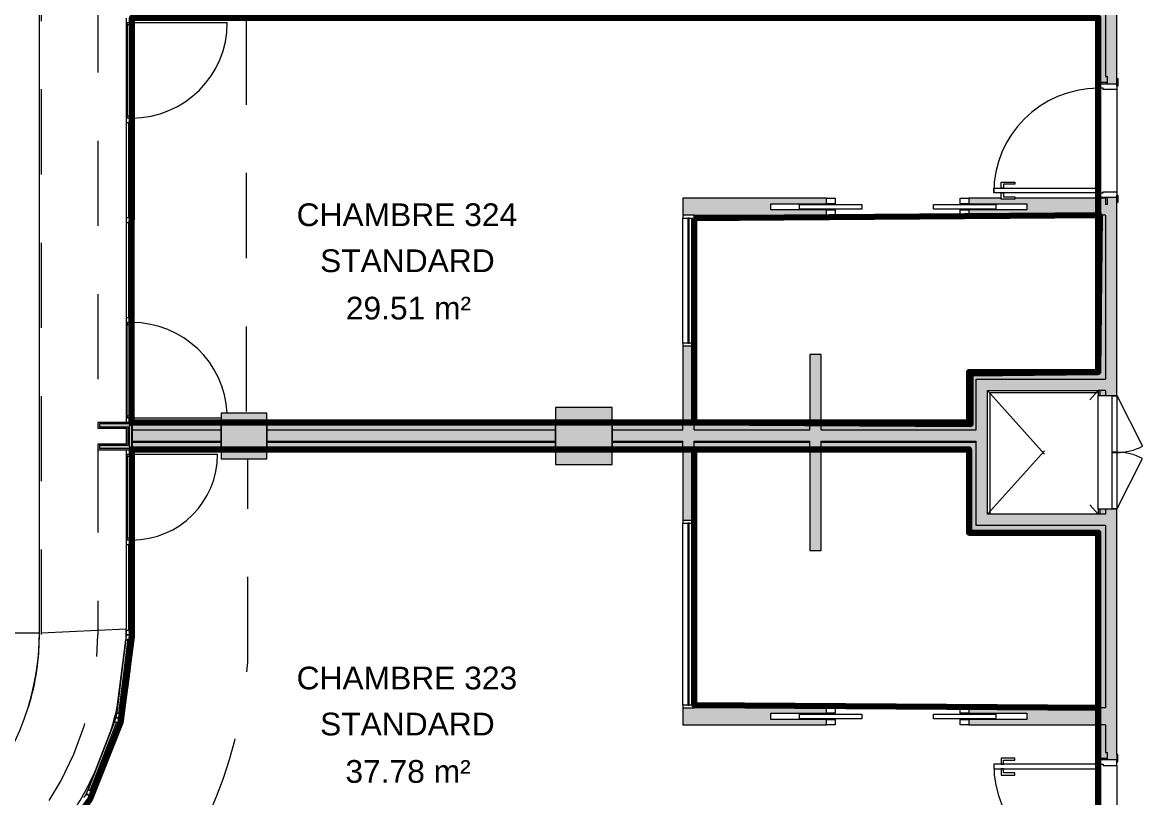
# Model space of a CAD drawing. Header units: metres. Extents: x -227.9 to -140, y 38 to 92.1.
# Drawn here: x -181.51 to -171.65, y 61.08 to 67.91 of the extents above; entities that cross this region are included whole.
import ezdxf

# ---------------------------------------------------------------- set-up
doc = ezdxf.new("R2010")
doc.units = ezdxf.units.M
doc.linetypes.add('JIS_02_0.7', pattern=[1.35, 0.75, -0.6])
for name, color, linetype, lineweight in [('A-AREA-IDEN', 7, 'Continuous', 9), ('A-DOOR', 7, 'Continuous', 5), ('A-FLOR', 7, 'Continuous', 5), ('A-GLAZ', 7, 'Continuous', 5), ('A-GLAZ-CURT', 7, 'Continuous', 5), ('A-GLAZ-CWMG', 7, 'Continuous', 5), ('A-ROOF', 7, 'Continuous', 5), ('A-WALL', 7, 'Continuous', 5), ('A-WALL-PATT', 7, 'Continuous', 13), ('I-WALL', 7, 'Continuous', 5), ('S-COLS', 7, 'Continuous', 5)]:
    doc.layers.add(name, color=color, linetype=linetype, lineweight=lineweight)
doc.layers.add('A-DETL', color=94, linetype='Continuous', lineweight=5, true_color=0x00a600)
doc.layers.add('A-DETL-MBND', color=9, linetype='Continuous', lineweight=5, true_color=0xc0c0c0)
doc.layers.add('Chambre', color=40, linetype='Continuous')
doc.layers.add('SDB', color=230, linetype='Continuous')
doc.styles.add('Arial_1', font='arial.ttf', dxfattribs={"height": 0.2})

msp = doc.modelspace()

# ---------------------------------------------------------------- hatches: boundary and pattern name
at = {"layer": 'A-WALL', "true_color": 0x808080}
for points in [[(-180.8441, 64.1431), (-180.5441, 64.1431), (-180.5441, 64.1561), (-180.8311, 64.1561), (-180.8311, 64.1801), (-180.5811, 64.1801), (-180.5811, 64.3461), (-180.8311, 64.3461), (-180.8311, 64.3701), (-180.5441, 64.3701), (-180.5441, 64.3831), (-180.8441, 64.3831), (-180.8441, 64.3331), (-180.5941, 64.3331), (-180.5941, 64.1931), (-180.8441, 64.1931)], [(-180.8311, 64.1561), (-180.5441, 64.1561), (-180.5441, 64.1691), (-180.5681, 64.1691), (-180.5681, 64.3571), (-180.5441, 64.3571), (-180.5441, 64.3701), (-180.8311, 64.3701), (-180.8311, 64.3461), (-180.5811, 64.3461), (-180.5811, 64.1801), (-180.8311, 64.1801)], [(-180.5681, 64.1691), (-180.5441, 64.1691), (-180.5441, 64.3571), (-180.5681, 64.3571)]]:
    msp.add_hatch(color=8, dxfattribs=at).paths.add_polyline_path(points)
at = {"layer": 'A-WALL-PATT', "lineweight": 5, "true_color": 0xaaaaaa}
for points in [[(-179.758, 64.2089), (-179.758, 64.2189), (-180.543, 64.2189), (-180.543, 64.2089), (-179.9616, 64.2089)], [(-176.8191, 64.2089), (-176.8191, 64.2189), (-179.358, 64.2189), (-179.358, 64.2089), (-179.1393, 64.2089)]]:
    msp.add_hatch(color=253, dxfattribs=at).paths.add_polyline_path(points)
h = msp.add_hatch(color=253, dxfattribs=at)
h.paths.add_polyline_path([(-173.1658, 64.2089), (-173.1158, 64.2089), (-173.1158, 64.2189), (-174.4792, 64.2189), (-174.4792, 64.2089), (-173.1788, 64.2089)])
h.paths.add_polyline_path([(-175.8502, 64.2089), (-175.6971, 64.2089), (-175.6971, 64.2189), (-176.3191, 64.2189), (-176.3191, 64.2089)])
h.paths.add_polyline_path([(-175.0279, 64.2089), (-174.5792, 64.2089), (-174.5792, 64.2189), (-175.5971, 64.2189), (-175.5971, 64.2089)])
at = {"layer": 'I-WALL', "true_color": 0xaaaaaa}
h = msp.add_hatch(color=253, dxfattribs=at)
h.paths.add_polyline_path([(-171.9791, 59.5265), (-171.8791, 59.5265), (-171.8791, 60.4146), (-171.9606, 60.4146), (-171.9606, 60.3516), (-171.9791, 60.3516), (-171.9791, 59.5701)])
h.paths.add_polyline_path([(-171.9606, 61.4146), (-171.8791, 61.4146), (-171.8791, 63.6203), (-171.9791, 63.6203), (-171.9791, 61.4776), (-171.9606, 61.4776), (-171.9606, 61.4276)])
h.paths.add_polyline_path([(-171.9606, 64.6203), (-171.8791, 64.6203), (-171.8791, 66.3648), (-171.9606, 66.3648), (-171.9606, 66.3018), (-171.9791, 66.3018), (-171.9791, 64.6203)])
h.paths.add_polyline_path([(-171.9606, 67.3648), (-171.8791, 67.3648), (-171.8791, 68.7633), (-171.9606, 68.7633), (-171.9606, 68.7003), (-171.9791, 68.7003), (-171.9791, 67.4278), (-171.9606, 67.4278), (-171.9606, 67.3778)])
h.paths.add_polyline_path([(-171.8791, 69.7633), (-171.8791, 71.5086), (-171.9791, 71.5086), (-171.9791, 69.8263), (-171.9606, 69.8263), (-171.9606, 69.7633)])
h.paths.add_polyline_path([(-171.9791, 72.5086), (-171.8791, 72.5086), (-171.8791, 74.7135), (-171.9791, 74.7135), (-171.9791, 72.5521)])
h.paths.add_polyline_path([(-171.8791, 75.7135), (-171.8791, 76.5135), (-171.9791, 76.5135), (-171.9791, 75.7135)])
h = msp.add_hatch(color=253, dxfattribs=at)
h.paths.add_polyline_path([(-172.0291, 59.6765), (-172.0291, 60.4016), (-171.9606, 60.4016), (-171.9606, 60.4146), (-172.0421, 60.4146), (-172.0421, 59.6765)])
h.paths.add_polyline_path([(-172.0421, 61.4146), (-171.9606, 61.4146), (-171.9606, 61.4276), (-172.0291, 61.4276), (-172.0291, 61.721), (-172.0421, 61.721), (-172.0421, 61.4596)])
h.paths.add_polyline_path([(-172.0291, 61.871), (-172.0291, 63.4263), (-172.0421, 63.4263), (-172.0421, 61.871)])
h.paths.add_polyline_path([(-172.0291, 63.5763), (-172.0291, 63.6203), (-172.0421, 63.6203), (-172.0421, 63.5763)])
h.paths.add_polyline_path([(-172.0291, 64.6203), (-172.0291, 64.6642), (-172.0421, 64.6642), (-172.0421, 64.6203)])
h.paths.add_polyline_path([(-172.0291, 64.8142), (-172.0291, 66.2069), (-172.0421, 66.2069), (-172.0421, 64.8142)])
h.paths.add_polyline_path([(-171.9606, 66.3569), (-171.9606, 66.3648), (-172.0421, 66.3648), (-172.0421, 66.3569), (-171.9791, 66.3569)])
h.paths.add_polyline_path([(-172.0421, 67.3648), (-171.9606, 67.3648), (-171.9606, 67.3778), (-172.0291, 67.3778), (-172.0291, 67.9591), (-172.0421, 67.9591), (-172.0421, 67.4098)])
h.paths.add_polyline_path([(-172.0421, 68.1691), (-172.0291, 68.1691), (-172.0291, 68.7503), (-171.9606, 68.7503), (-171.9606, 68.7633), (-172.0421, 68.7633), (-172.0421, 68.1821)])
h.paths.add_polyline_path([(-172.0421, 69.7633), (-171.9606, 69.7633), (-171.9606, 69.7711), (-172.0421, 69.7711)])
h.paths.add_polyline_path([(-172.0291, 69.9211), (-172.0291, 71.3151), (-172.0421, 71.3151), (-172.0421, 69.9211)])
h.paths.add_polyline_path([(-172.0291, 71.4651), (-172.0291, 71.5086), (-172.0421, 71.5086), (-172.0421, 71.4651)])
h.paths.add_polyline_path([(-172.0291, 72.5086), (-172.0291, 72.5521), (-172.0421, 72.5521), (-172.0421, 72.5086)])
h.paths.add_polyline_path([(-172.0291, 72.7021), (-172.0291, 74.257), (-172.0421, 74.257), (-172.0421, 72.7021)])
h.paths.add_polyline_path([(-172.0421, 74.407), (-172.0291, 74.407), (-172.0291, 74.7135), (-172.0421, 74.7135)])
h.paths.add_polyline_path([(-172.0291, 75.7135), (-172.0291, 76.4505), (-172.0421, 76.4505), (-172.0421, 75.7135)])
h = msp.add_hatch(color=253, dxfattribs=at)
h.paths.add_polyline_path([(-171.9791, 59.6265), (-171.9791, 60.3516), (-171.9606, 60.3516), (-171.9606, 60.4016), (-172.0291, 60.4016), (-172.0291, 59.6265)])
h.paths.add_polyline_path([(-172.0291, 61.4276), (-171.9606, 61.4276), (-171.9606, 61.4776), (-171.9791, 61.4776), (-171.9791, 61.721), (-172.0291, 61.721), (-172.0291, 61.7134)])
h.paths.add_polyline_path([(-172.0291, 61.871), (-171.9791, 61.871), (-171.9791, 63.4763), (-172.0291, 63.4763), (-172.0291, 62.785)])
h.paths.add_polyline_path([(-171.9791, 63.5763), (-171.9791, 63.6203), (-172.0291, 63.6203), (-172.0291, 63.5763)])
h.paths.add_polyline_path([(-172.0291, 64.6203), (-171.9791, 64.6203), (-171.9791, 64.6642), (-172.0291, 64.6642)])
h.paths.add_polyline_path([(-172.0291, 64.7642), (-171.9791, 64.7642), (-171.9791, 66.2069), (-172.0291, 66.2069), (-172.0291, 64.8142)])
h.paths.add_polyline_path([(-171.9606, 67.3778), (-171.9606, 67.4278), (-171.9791, 67.4278), (-171.9791, 68.0091), (-172.0291, 68.0091), (-172.0291, 67.3778)])
h.paths.add_polyline_path([(-171.9791, 68.1191), (-171.9791, 68.7003), (-171.9606, 68.7003), (-171.9606, 68.7503), (-172.0291, 68.7503), (-172.0291, 68.1191)])
h.paths.add_polyline_path([(-172.0291, 69.9211), (-171.9791, 69.9211), (-171.9791, 71.3651), (-172.0291, 71.3651), (-172.0291, 70.2864)])
h.paths.add_polyline_path([(-172.0291, 71.4651), (-171.9791, 71.4651), (-171.9791, 71.5086), (-172.0291, 71.5086)])
h.paths.add_polyline_path([(-171.9791, 72.5086), (-171.9791, 72.5521), (-172.0291, 72.5521), (-172.0291, 72.5086)])
h.paths.add_polyline_path([(-172.0291, 72.6521), (-171.9791, 72.6521), (-171.9791, 74.257), (-172.0291, 74.257), (-172.0291, 72.7021)])
h.paths.add_polyline_path([(-171.9791, 74.407), (-171.9791, 74.7135), (-172.0291, 74.7135), (-172.0291, 74.407)])
h.paths.add_polyline_path([(-172.0291, 75.7135), (-171.9791, 75.7135), (-171.9791, 76.4635), (-172.0291, 76.4635), (-172.0291, 76.4505)])
h = msp.add_hatch(color=253, dxfattribs=at)
h.paths.add_polyline_path([(-172.5611, 66.2069), (-171.9791, 66.2069), (-171.9791, 66.3569), (-172.0421, 66.3569), (-172.0421, 66.3198), (-172.0521, 66.3198), (-172.0521, 66.3569), (-172.7771, 66.3569), (-172.7771, 66.3498), (-172.8971, 66.3498), (-172.8971, 66.3569), (-173.1821, 66.3569), (-173.1821, 66.3094), (-172.6721, 66.3094), (-172.6721, 66.2544), (-173.1821, 66.2544), (-173.1821, 66.2069)])
h.paths.add_polyline_path([(-174.4321, 66.2069), (-174.4321, 66.2544), (-174.9221, 66.2544), (-174.9221, 66.3094), (-174.4321, 66.3094), (-174.4321, 66.3569), (-175.6971, 66.3569), (-175.6971, 66.2069), (-175.5971, 66.2069)])
for points in [[(-175.6971, 64.3189), (-175.5971, 64.3189), (-175.5971, 65.0569), (-175.6971, 65.0569), (-175.6971, 64.3689)], [(-174.5792, 64.3189), (-174.4792, 64.3189), (-174.4792, 64.9817), (-174.5792, 64.9817), (-174.5792, 64.3689)], [(-173.1788, 64.8142), (-172.0421, 64.8142), (-172.0421, 64.8272), (-173.1788, 64.8272)], [(-172.0291, 64.7642), (-172.0291, 64.8142), (-173.1658, 64.8142), (-173.1658, 64.7642), (-172.0421, 64.7642)], [(-173.1158, 64.6642), (-171.9791, 64.6642), (-171.9791, 64.7642), (-173.1158, 64.7642)], [(-173.1158, 63.4763), (-173.0158, 63.4763), (-173.0158, 64.6642), (-173.1158, 64.6642), (-173.1158, 63.8566)], [(-179.758, 64.3689), (-179.758, 64.3819), (-180.543, 64.3819), (-180.543, 64.3689), (-179.9616, 64.3689)], [(-179.758, 64.3189), (-179.758, 64.3689), (-180.543, 64.3689), (-180.543, 64.3189), (-179.9616, 64.3189)], [(-176.8191, 64.3689), (-176.8191, 64.3819), (-179.358, 64.3819), (-179.358, 64.3689), (-179.1393, 64.3689)], [(-176.8191, 64.3189), (-176.8191, 64.3689), (-179.358, 64.3689), (-179.358, 64.3189), (-179.1393, 64.3189)], [(-179.758, 64.2189), (-179.758, 64.3189), (-180.543, 64.3189), (-180.543, 64.2189), (-179.9616, 64.2189)], [(-176.8191, 64.2189), (-176.8191, 64.3189), (-179.358, 64.3189), (-179.358, 64.2189), (-179.1393, 64.2189)], [(-173.1158, 64.2189), (-173.1158, 64.3189), (-176.3191, 64.3189), (-176.3191, 64.2189), (-173.1788, 64.2189)], [(-179.758, 64.1589), (-179.758, 64.2089), (-180.543, 64.2089), (-180.543, 64.1589), (-179.9616, 64.1589)], [(-176.8191, 64.1589), (-176.8191, 64.2089), (-179.358, 64.2089), (-179.358, 64.1589), (-179.1393, 64.1589)], [(-175.5971, 63.521), (-175.5971, 64.2189), (-175.6971, 64.2189), (-175.6971, 63.521)], [(-174.4792, 63.2559), (-174.4792, 64.2189), (-174.5792, 64.2189), (-174.5792, 63.2559)], [(-179.758, 64.1459), (-179.758, 64.1589), (-180.543, 64.1589), (-180.543, 64.1459), (-179.9616, 64.1459)], [(-176.8191, 64.1459), (-176.8191, 64.1589), (-179.358, 64.1589), (-179.358, 64.1459), (-179.1393, 64.1459)], [(-172.0291, 63.4763), (-171.9791, 63.4763), (-171.9791, 63.5763), (-173.0158, 63.5763), (-173.0158, 63.4763), (-172.0421, 63.4763)], [(-173.1158, 63.4263), (-172.0291, 63.4263), (-172.0291, 63.4763), (-173.1158, 63.4763)], [(-172.0421, 63.4133), (-172.0421, 63.4263), (-173.1658, 63.4263), (-173.1658, 63.4133), (-172.5611, 63.4133)]]:
    msp.add_hatch(color=253, dxfattribs=at).paths.add_polyline_path(points)
h = msp.add_hatch(color=253, dxfattribs=at)
h.paths.add_polyline_path([(-173.1788, 63.4133), (-173.1658, 63.4133), (-173.1658, 64.1589), (-173.1788, 64.1589), (-173.1788, 63.8566)])
h.paths.add_polyline_path([(-173.1658, 64.3689), (-173.1658, 64.8142), (-173.1788, 64.8142), (-173.1788, 64.3689)])
h = msp.add_hatch(color=253, dxfattribs=at)
h.paths.add_polyline_path([(-173.1158, 63.4263), (-173.1158, 64.2089), (-173.1658, 64.2089), (-173.1658, 63.4263)])
h.paths.add_polyline_path([(-173.1658, 64.3189), (-173.1158, 64.3189), (-173.1158, 64.7642), (-173.1658, 64.7642), (-173.1658, 64.3689)])
h = msp.add_hatch(color=253, dxfattribs=at)
h.paths.add_polyline_path([(-173.3834, 64.3689), (-173.1788, 64.3689), (-173.1788, 64.3819), (-174.4792, 64.3819), (-174.4792, 64.3689), (-174.2056, 64.3689)])
h.paths.add_polyline_path([(-175.6971, 64.3689), (-175.6971, 64.3819), (-176.3191, 64.3819), (-176.3191, 64.3689), (-175.8502, 64.3689)])
h.paths.add_polyline_path([(-175.0279, 64.3689), (-174.5792, 64.3689), (-174.5792, 64.3819), (-175.5971, 64.3819), (-175.5971, 64.3689)])
h = msp.add_hatch(color=253, dxfattribs=at)
h.paths.add_polyline_path([(-173.1788, 64.3189), (-173.1658, 64.3189), (-173.1658, 64.3689), (-174.4792, 64.3689), (-174.4792, 64.3189), (-173.3834, 64.3189)])
h.paths.add_polyline_path([(-175.8502, 64.3189), (-175.6971, 64.3189), (-175.6971, 64.3689), (-176.3191, 64.3689), (-176.3191, 64.3189)])
h.paths.add_polyline_path([(-175.5971, 64.3189), (-174.5792, 64.3189), (-174.5792, 64.3689), (-175.5971, 64.3689)])
h = msp.add_hatch(color=253, dxfattribs=at)
h.paths.add_polyline_path([(-173.1788, 64.1589), (-173.1658, 64.1589), (-173.1658, 64.2089), (-174.4792, 64.2089), (-174.4792, 64.1589), (-173.3834, 64.1589)])
h.paths.add_polyline_path([(-175.8502, 64.1589), (-175.6971, 64.1589), (-175.6971, 64.2089), (-176.3191, 64.2089), (-176.3191, 64.1589)])
h.paths.add_polyline_path([(-175.5971, 64.1589), (-174.5792, 64.1589), (-174.5792, 64.2089), (-175.5971, 64.2089)])
h = msp.add_hatch(color=253, dxfattribs=at)
h.paths.add_polyline_path([(-175.8502, 64.1459), (-175.6971, 64.1459), (-175.6971, 64.1589), (-176.3191, 64.1589), (-176.3191, 64.1459)])
h.paths.add_polyline_path([(-173.3834, 64.1459), (-173.1788, 64.1459), (-173.1788, 64.1589), (-174.4792, 64.1589), (-174.4792, 64.1459), (-174.2056, 64.1459)])
h.paths.add_polyline_path([(-175.5971, 64.1459), (-174.5792, 64.1459), (-174.5792, 64.1589), (-175.5971, 64.1589)])
h = msp.add_hatch(color=253, dxfattribs=at)
h.paths.add_polyline_path([(-173.1821, 61.721), (-171.9791, 61.721), (-171.9791, 61.871), (-173.1821, 61.871), (-173.1821, 61.8235), (-172.6721, 61.8235), (-172.6721, 61.7685), (-173.1821, 61.7685)])
h.paths.add_polyline_path([(-174.4321, 61.721), (-174.4321, 61.7685), (-174.9221, 61.7685), (-174.9221, 61.8235), (-174.4321, 61.8235), (-174.4321, 61.871), (-175.6971, 61.871), (-175.6971, 61.721)])
at = {"layer": 'S-COLS', "true_color": 0x808080}
for points in [[(-179.358, 64.0639), (-179.358, 64.4639), (-179.758, 64.4639), (-179.758, 64.0639)], [(-176.3191, 64.0139), (-176.3191, 64.5139), (-176.8191, 64.5139), (-176.8191, 64.0139)]]:
    msp.add_hatch(color=8, dxfattribs=at).paths.add_polyline_path(points)

# ---------------------------------------------------------------- linework, layer by layer
at = {"layer": 'A-DETL', "color": 7, "linetype": 'JIS_02_0.7'}
for p, q in [((-181.3414, 62.5159), (-181.3414, 73.6139)), ((-180.8441, 73.6135), (-180.8441, 62.5135)), ((-173.0158, 63.5763), (-172.0421, 64.6642)), ((-173.0158, 64.6642), (-172.0421, 63.5763))]:
    msp.add_line(p, q, dxfattribs=at)
at = {"layer": 'A-DETL', "color": 9, "linetype": 'JIS_02_0.7', "lineweight": 9, "true_color": 0xc0c0c0}
for p, q in [((-179.5358, 64.4795), (-179.5358, 67.9395)), ((-179.5242, 62.2731), (-179.5242, 64.0531))]:
    msp.add_line(p, q, dxfattribs=at)
at = {"layer": 'A-DETL', "color": 7, "linetype": 'JIS_02_0.7'}
msp.add_arc((-183.5441, 62.5135), 2.7, 270, 360, dxfattribs=at)
at = {"layer": 'A-DETL', "color": 9, "linetype": 'JIS_02_0.7', "lineweight": 9, "true_color": 0xc0c0c0}
msp.add_arc((-183.5731, 62.5962), 4.0617, 316.13652, 355.437, dxfattribs=at)
at = {"layer": 'A-DETL-MBND'}
msp.add_line((-181.3591, 62.5285), (-182.0591, 62.5285), dxfattribs=at)
at = {"layer": 'A-DOOR', "color": 9, "lineweight": 9, "true_color": 0xc0c0c0}
for p, q in [((-180.5854, 67.9035), (-180.5454, 67.9035)), ((-180.5854, 67.8835), (-180.5854, 67.9035)), ((-180.5454, 67.8835), (-180.5854, 67.8835)), ((-180.5454, 67.9035), (-180.5454, 67.8835)), ((-180.5854, 67.0834), (-180.5454, 67.0834)), ((-180.5854, 67.0634), (-180.5854, 67.0834)), ((-180.5454, 67.0634), (-180.5854, 67.0634)), ((-180.5454, 67.0834), (-180.5454, 67.0634)), ((-180.5454, 65.2632), (-180.5854, 65.2632)), ((-180.5854, 65.2632), (-180.5854, 65.2432)), ((-180.5454, 65.2432), (-180.5454, 65.2632)), ((-180.5854, 65.2432), (-180.5454, 65.2432)), ((-171.9191, 64.6183), (-171.8791, 64.6183)), ((-171.9191, 64.1213), (-171.9191, 64.6183)), ((-171.8791, 64.6183), (-171.8791, 64.1213)), ((-180.5454, 64.4431), (-180.5854, 64.4431)), ((-180.5854, 64.4431), (-180.5854, 64.4231)), ((-180.5854, 64.4231), (-180.5454, 64.4231)), ((-180.5454, 64.4231), (-180.5454, 64.4431)), ((-180.5854, 64.1031), (-180.5454, 64.1031)), ((-180.5854, 64.0831), (-180.5854, 64.1031)), ((-180.5454, 64.0831), (-180.5854, 64.0831)), ((-180.5454, 64.1031), (-180.5454, 64.0831)), ((-171.8791, 64.1213), (-171.9191, 64.1213)), ((-171.9191, 63.6223), (-171.9191, 64.1193)), ((-171.9191, 64.1193), (-171.8791, 64.1193)), ((-171.8791, 64.1193), (-171.8791, 63.6223)), ((-171.8791, 63.6223), (-171.9191, 63.6223)), ((-180.5854, 63.3683), (-180.5454, 63.3683)), ((-180.5854, 63.3483), (-180.5854, 63.3683)), ((-180.5454, 63.3483), (-180.5854, 63.3483)), ((-180.5454, 63.3683), (-180.5454, 63.3483))]:
    msp.add_line(p, q, dxfattribs=at)
at = {"layer": 'A-DOOR', "color": 9, "true_color": 0xc0c0c0}
for p, q in [((-180.5854, 67.8835), (-180.5854, 67.0834)), ((-180.5454, 67.0834), (-180.5454, 67.8835)), ((-172.0521, 67.4098), (-172.0421, 67.4098)), ((-172.0521, 67.3448), (-172.0521, 67.4098)), ((-172.0421, 67.3448), (-172.0521, 67.3448)), ((-172.0421, 67.4098), (-172.0421, 67.3448)), ((-172.0421, 67.3248), (-172.0421, 67.3648)), ((-172.0421, 67.3648), (-171.8791, 67.3648)), ((-171.9983, 67.3248), (-172.0421, 67.3248)), ((-171.9983, 67.3148), (-171.9983, 67.3248)), ((-171.8791, 67.4098), (-171.8691, 67.4098)), ((-171.8791, 67.3448), (-171.8791, 67.4098)), ((-171.8791, 67.3648), (-171.8791, 67.3148)), ((-171.8691, 67.3448), (-171.8791, 67.3448)), ((-171.8691, 67.4098), (-171.8691, 67.3448)), ((-171.8791, 67.3148), (-171.9983, 67.3148)), ((-174.4321, 66.3094), (-174.4321, 66.3569)), ((-174.4321, 66.3569), (-174.3571, 66.3569)), ((-174.3571, 66.3569), (-174.3571, 66.3094)), ((-173.2571, 66.3094), (-173.2571, 66.3569)), ((-173.2571, 66.3569), (-173.1821, 66.3569)), ((-173.1821, 66.3569), (-173.1821, 66.3094)), ((-172.0521, 66.3198), (-172.0521, 66.3848)), ((-172.0521, 66.3848), (-172.0421, 66.3848)), ((-172.0421, 66.4048), (-171.9983, 66.4048)), ((-172.0421, 66.3648), (-172.0421, 66.4048)), ((-172.0421, 66.3848), (-172.0421, 66.3198)), ((-171.8791, 66.3648), (-172.0421, 66.3648)), ((-171.9983, 66.4148), (-171.8791, 66.4148)), ((-171.9983, 66.4048), (-171.9983, 66.4148)), ((-171.8791, 66.4148), (-171.8791, 66.3648)), ((-171.8791, 66.3198), (-171.8791, 66.3848)), ((-171.8791, 66.3848), (-171.8691, 66.3848)), ((-171.8691, 66.3848), (-171.8691, 66.3198)), ((-174.3571, 66.3094), (-174.4321, 66.3094)), ((-174.4321, 66.2069), (-174.4321, 66.2544)), ((-174.4321, 66.2544), (-174.3571, 66.2544)), ((-174.3571, 66.2544), (-174.3571, 66.2069)), ((-173.1821, 66.3094), (-173.2571, 66.3094)), ((-173.2571, 66.2069), (-173.2571, 66.2544)), ((-173.2571, 66.2544), (-173.1821, 66.2544)), ((-173.1821, 66.2544), (-173.1821, 66.2069)), ((-172.0421, 66.3198), (-172.0521, 66.3198)), ((-171.8691, 66.3198), (-171.8791, 66.3198)), ((-174.3571, 66.2069), (-174.4321, 66.2069)), ((-173.1821, 66.2069), (-173.2571, 66.2069)), ((-180.5854, 64.4431), (-180.5854, 65.2432)), ((-180.5454, 65.2432), (-180.5454, 64.4431)), ((-171.8791, 64.6203), (-171.6521, 64.1747)), ((-180.5854, 64.0831), (-180.5854, 63.3683)), ((-180.5454, 63.3683), (-180.5454, 64.0831)), ((-171.8791, 63.6203), (-171.6521, 64.0658)), ((-174.4321, 61.8235), (-174.4321, 61.871)), ((-174.4321, 61.871), (-174.3571, 61.871)), ((-174.3571, 61.8235), (-174.4321, 61.8235)), ((-174.3571, 61.871), (-174.3571, 61.8235)), ((-173.2571, 61.8235), (-173.2571, 61.871)), ((-173.2571, 61.871), (-173.1821, 61.871)), ((-173.1821, 61.8235), (-173.2571, 61.8235)), ((-173.1821, 61.871), (-173.1821, 61.8235)), ((-174.4321, 61.721), (-174.4321, 61.7685)), ((-174.4321, 61.7685), (-174.3571, 61.7685)), ((-174.3571, 61.721), (-174.4321, 61.721)), ((-174.3571, 61.7685), (-174.3571, 61.721)), ((-173.2571, 61.721), (-173.2571, 61.7685)), ((-173.2571, 61.7685), (-173.1821, 61.7685)), ((-173.1821, 61.721), (-173.2571, 61.721)), ((-173.1821, 61.7685), (-173.1821, 61.721)), ((-172.0421, 61.4596), (-172.0521, 61.4596)), ((-172.0521, 61.4596), (-172.0521, 61.3946)), ((-172.0421, 61.3946), (-172.0421, 61.4596)), ((-172.0421, 61.4146), (-172.0421, 61.3746)), ((-171.8791, 61.4146), (-172.0421, 61.4146)), ((-171.8691, 61.4596), (-171.8791, 61.4596)), ((-171.8791, 61.4596), (-171.8791, 61.3946)), ((-171.8791, 61.3646), (-171.8791, 61.4146)), ((-171.8691, 61.3946), (-171.8691, 61.4596)), ((-172.0521, 61.3946), (-172.0421, 61.3946)), ((-172.0421, 61.3746), (-171.9983, 61.3746)), ((-171.9983, 61.3746), (-171.9983, 61.3646)), ((-171.9983, 61.3646), (-171.8791, 61.3646)), ((-171.8791, 61.3946), (-171.8691, 61.3946))]:
    msp.add_line(p, q, dxfattribs=at)
at = {"layer": 'A-DOOR'}
for p, q in [((-180.5454, 67.9035), (-179.7053, 67.9035)), ((-172.9621, 66.4448), (-172.0421, 66.4448)), ((-172.9621, 66.4048), (-172.9621, 66.4448)), ((-172.8971, 66.4448), (-172.8971, 66.4998)), ((-172.8971, 66.4998), (-172.7771, 66.4998)), ((-172.8771, 66.4448), (-172.8971, 66.4448)), ((-172.8771, 66.4798), (-172.8771, 66.4448)), ((-172.7771, 66.4798), (-172.8771, 66.4798)), ((-172.7771, 66.4998), (-172.7771, 66.4798)), ((-172.0421, 66.4448), (-172.0421, 66.4048)), ((-172.0421, 66.4048), (-172.9621, 66.4048)), ((-172.8971, 66.4048), (-172.8771, 66.4048)), ((-172.8971, 66.3498), (-172.8971, 66.4048)), ((-172.7771, 66.3498), (-172.8971, 66.3498)), ((-172.8771, 66.4048), (-172.8771, 66.3698)), ((-172.8771, 66.3698), (-172.7771, 66.3698)), ((-172.7771, 66.3698), (-172.7771, 66.3498)), ((-174.6721, 66.3019), (-174.1221, 66.3019)), ((-174.6721, 66.2619), (-174.6721, 66.3019)), ((-174.1221, 66.2619), (-174.6721, 66.2619)), ((-174.1221, 66.3019), (-174.1221, 66.2619)), ((-173.4921, 66.2619), (-173.4921, 66.3019)), ((-173.4921, 66.3019), (-172.9421, 66.3019)), ((-172.9421, 66.2619), (-173.4921, 66.2619)), ((-172.9421, 66.3019), (-172.9421, 66.2619)), ((-180.5454, 64.4231), (-179.758, 64.4231)), ((-180.5454, 64.1031), (-179.7906, 64.1031)), ((-174.6721, 61.816), (-174.1221, 61.816)), ((-174.6721, 61.776), (-174.6721, 61.816)), ((-174.1221, 61.816), (-174.1221, 61.776)), ((-173.4921, 61.776), (-173.4921, 61.816)), ((-173.4921, 61.816), (-172.9421, 61.816)), ((-172.9421, 61.816), (-172.9421, 61.776)), ((-174.1221, 61.776), (-174.6721, 61.776)), ((-172.9421, 61.776), (-173.4921, 61.776)), ((-172.8971, 61.4296), (-172.8971, 61.3746)), ((-172.7771, 61.4296), (-172.8971, 61.4296)), ((-172.8771, 61.3746), (-172.8771, 61.4096)), ((-172.8771, 61.4096), (-172.7771, 61.4096)), ((-172.7771, 61.4096), (-172.7771, 61.4296)), ((-172.0421, 61.3746), (-172.9621, 61.3746)), ((-172.9621, 61.3746), (-172.9621, 61.3346)), ((-172.9621, 61.3346), (-172.0421, 61.3346)), ((-172.8971, 61.3746), (-172.8771, 61.3746)), ((-172.8771, 61.3346), (-172.8971, 61.3346)), ((-172.8971, 61.3346), (-172.8971, 61.2796)), ((-172.8771, 61.2996), (-172.8771, 61.3346)), ((-172.0421, 61.3346), (-172.0421, 61.3746)), ((-172.8971, 61.2796), (-172.7771, 61.2796)), ((-172.7771, 61.2996), (-172.8771, 61.2996)), ((-172.7771, 61.2796), (-172.7771, 61.2996))]:
    msp.add_line(p, q, dxfattribs=at)
for centre, radius, start, end in [((-180.5454, 67.9035), 0.8401, 270, 0), ((-172.0421, 66.4048), 0.92, 90, 180), ((-180.5454, 64.4231), 0.8401, 2.79663, 90), ((-180.5454, 64.1031), 0.7548, 270, 0), ((-172.0421, 61.3746), 0.92, 180, 270)]:
    msp.add_arc(centre, radius, start, end, dxfattribs=at)
at = {"layer": 'A-DOOR', "color": 9, "true_color": 0xc0c0c0}
for centre, start, end in [((-171.8682, 64.5747), 268.62051, 298.37949), ((-171.8682, 63.6658), 61.62051, 91.37949)]:
    msp.add_arc(centre, 0.4546, start, end, dxfattribs=at)
at = {"layer": 'A-FLOR', "lineweight": 9}
for p, q in [((-180.5441, 67.0594), (-180.5441, 67.9435)), ((-180.5441, 66.1793), (-180.5441, 67.0274)), ((-180.5441, 65.2992), (-180.5441, 66.1473)), ((-180.5441, 64.4191), (-180.5441, 65.2672)), ((-172.9939, 64.6473), (-172.0421, 64.6473)), ((-172.9939, 63.5763), (-172.9939, 64.6473)), ((-180.5441, 64.3831), (-180.5441, 64.3871)), ((-180.5441, 63.3443), (-180.5441, 64.1431)), ((-180.5441, 62.5495), (-180.5441, 63.3123)), ((-180.5441, 62.5136), (-180.5441, 62.5171)), ((-180.6314, 61.8136), (-180.6307, 61.8166)), ((-180.6422, 61.7725), (-180.6409, 61.7773))]:
    msp.add_line(p, q, dxfattribs=at)
at = {"layer": 'A-FLOR'}
for p, q in [((-173.1792, 64.3819), (-173.1792, 64.8272)), ((-180.5454, 62.4727), (-180.5454, 62.4258)), ((-180.9013, 61.0939), (-180.9024, 61.0917))]:
    msp.add_line(p, q, dxfattribs=at)
at = {"layer": 'A-FLOR', "lineweight": 9}
for start, end in [(345.88345, 360), (333.88553, 343.55144)]:
    msp.add_arc((-183.3944, 62.5136), 2.8502, start, end, dxfattribs=at)
at = {"layer": 'A-FLOR'}
for start, end in [(357.39885, 358.32484), (353.72756, 355.46406), (350.05694, 351.79268), (346.38684, 348.12047), (342.71719, 344.44719), (339.04791, 340.77253), (335.37894, 337.09601), (331.94124, 333.41695)]:
    msp.add_arc((-183.5441, 62.5135), 3, start, end, dxfattribs=at)
at = {"layer": 'A-GLAZ', "lineweight": 13}
for p, q in [((-175.6971, 66.2069), (-175.6971, 66.1819)), ((-175.5971, 66.2069), (-175.6971, 66.2069)), ((-175.6971, 66.1819), (-175.5971, 66.1819)), ((-175.6421, 66.1819), (-175.6521, 66.1819)), ((-175.6521, 66.1819), (-175.6521, 65.0819)), ((-175.6421, 65.0819), (-175.6421, 66.1819)), ((-175.5971, 66.1819), (-175.5971, 66.2069)), ((-175.6971, 65.0819), (-175.6971, 65.0569)), ((-175.5971, 65.0819), (-175.6971, 65.0819)), ((-175.6971, 65.0569), (-175.5971, 65.0569)), ((-175.6521, 65.0819), (-175.6421, 65.0819)), ((-175.5971, 65.0569), (-175.5971, 65.0819)), ((-175.6971, 63.521), (-175.6971, 63.496)), ((-175.5971, 63.521), (-175.6971, 63.521)), ((-175.6971, 63.496), (-175.5971, 63.496)), ((-175.6421, 63.496), (-175.6521, 63.496)), ((-175.6521, 63.496), (-175.6521, 61.896)), ((-175.6421, 61.896), (-175.6421, 63.496)), ((-175.5971, 63.496), (-175.5971, 63.521)), ((-175.6971, 61.896), (-175.6971, 61.871)), ((-175.5971, 61.896), (-175.6971, 61.896)), ((-175.6521, 61.896), (-175.6421, 61.896)), ((-175.5971, 61.871), (-175.5971, 61.896)), ((-175.6971, 61.871), (-175.5971, 61.871))]:
    msp.add_line(p, q, dxfattribs=at)
at = {"layer": 'A-GLAZ'}
for p, q in [((-175.6971, 65.0819), (-175.6971, 66.1819)), ((-175.5971, 66.1819), (-175.5971, 65.0819)), ((-175.6971, 61.896), (-175.6971, 63.496)), ((-175.5971, 63.496), (-175.5971, 61.896))]:
    msp.add_line(p, q, dxfattribs=at)
at = {"layer": 'A-GLAZ-CURT', "lineweight": 9}
for p, q in [((-180.5454, 67.0234), (-180.5754, 67.0234)), ((-180.5754, 67.0234), (-180.5754, 66.1833)), ((-180.5454, 66.1833), (-180.5454, 67.0234)), ((-180.5754, 66.1833), (-180.5454, 66.1833)), ((-180.5454, 66.1433), (-180.5754, 66.1433)), ((-180.5754, 66.1433), (-180.5754, 65.3032)), ((-180.5454, 65.3032), (-180.5454, 66.1433)), ((-180.5754, 65.3032), (-180.5454, 65.3032)), ((-180.5454, 63.3083), (-180.5754, 63.3083)), ((-180.5754, 63.3083), (-180.5754, 62.5535)), ((-180.5454, 62.5535), (-180.5454, 63.3083)), ((-180.5754, 62.5535), (-180.5454, 62.5535)), ((-180.5801, 62.4748), (-180.6619, 61.8203)), ((-180.6321, 61.8166), (-180.5504, 62.471)), ((-180.5504, 62.471), (-180.5801, 62.4748)), ((-180.6619, 61.8203), (-180.6321, 61.8166)), ((-180.681, 61.7446), (-180.9156, 61.1413)), ((-180.8876, 61.1304), (-180.653, 61.7337)), ((-180.653, 61.7337), (-180.681, 61.7446)), ((-180.9156, 61.1413), (-180.8876, 61.1304))]:
    msp.add_line(p, q, dxfattribs=at)
at = {"layer": 'A-GLAZ-CWMG', "lineweight": 13, "extrusion": (0, 0, -1)}
for p, q in [((-180.5942, 67.0594), (-180.5942, 67.0274)), ((-180.5854, 67.0634), (-180.5902, 67.0634)), ((-180.5902, 67.0234), (-180.5482, 67.0234)), ((-180.5442, 67.0274), (-180.5442, 67.0594)), ((-180.5942, 66.1793), (-180.5942, 66.1473)), ((-180.5482, 66.1833), (-180.5902, 66.1833)), ((-180.5902, 66.1433), (-180.5482, 66.1433)), ((-180.5442, 66.1473), (-180.5442, 66.1793)), ((-180.5942, 65.2992), (-180.5942, 65.2672)), ((-180.5482, 65.3032), (-180.5902, 65.3032)), ((-180.5902, 65.2632), (-180.5854, 65.2632)), ((-180.5442, 65.2672), (-180.5442, 65.2992)), ((-180.5942, 64.4191), (-180.5942, 64.3871)), ((-180.5854, 64.4231), (-180.5902, 64.4231)), ((-180.5902, 64.3831), (-180.5482, 64.3831)), ((-180.5442, 64.3871), (-180.5442, 64.4191)), ((-180.5942, 63.3443), (-180.5942, 63.3123)), ((-180.5854, 63.3483), (-180.5902, 63.3483)), ((-180.5902, 63.3083), (-180.5482, 63.3083)), ((-180.5442, 63.3123), (-180.5442, 63.3443)), ((-180.5942, 62.5495), (-180.5942, 62.5175)), ((-180.5482, 62.5535), (-180.5902, 62.5535)), ((-180.5902, 62.5135), (-180.5482, 62.5135)), ((-180.5442, 62.5175), (-180.5442, 62.5495)), ((-180.681, 61.8187), (-180.6849, 61.7869)), ((-180.6348, 61.8169), (-180.6765, 61.8221)), ((-180.6353, 61.7807), (-180.6314, 61.8125)), ((-180.6815, 61.7824), (-180.6398, 61.7772)), ((-180.9345, 61.1444), (-180.9461, 61.1145)), ((-180.9438, 61.1094), (-180.9047, 61.0941)), ((-180.8902, 61.1314), (-180.9293, 61.1466)), ((-180.8995, 61.0964), (-180.8879, 61.1262))]:
    msp.add_line(p, q, dxfattribs=at)
at = {"layer": 'A-GLAZ-CWMG', "lineweight": 13}
for p, q in [((-180.5943, 62.5128), (-180.5983, 62.4811)), ((-180.5481, 62.5111), (-180.5898, 62.5163)), ((-180.5486, 62.4749), (-180.5447, 62.5066)), ((-180.5948, 62.4766), (-180.5531, 62.4714)), ((-180.6854, 61.7849), (-180.697, 61.7551)), ((-180.6948, 61.7499), (-180.6556, 61.7347)), ((-180.6411, 61.772), (-180.6803, 61.7872)), ((-180.6504, 61.737), (-180.6388, 61.7668)), ((-180.947, 61.1128), (-180.9656, 61.0867)), ((-180.9072, 61.0894), (-180.9414, 61.1137)), ((-180.9249, 61.0577), (-180.9063, 61.0838))]:
    msp.add_line(p, q, dxfattribs=at)
at = {"layer": 'A-GLAZ-CWMG'}
for p, q in [((-180.5995, 62.4708), (-180.6396, 62.1499)), ((-180.6396, 62.1499), (-180.5995, 62.4708)), ((-180.6356, 62.1494), (-180.5955, 62.4708)), ((-180.5984, 62.4708), (-180.5995, 62.4708)), ((-180.5955, 62.4708), (-180.5984, 62.4708)), ((-180.5806, 62.4708), (-180.5955, 62.4708)), ((-180.59, 62.1437), (-180.5492, 62.4707)), ((-180.59, 62.1437), (-180.5492, 62.4707)), ((-180.5492, 62.4707), (-180.5503, 62.4707)), ((-180.6396, 62.1499), (-180.6797, 61.8289)), ((-180.6797, 61.8289), (-180.6396, 62.1499)), ((-180.6758, 61.8279), (-180.6356, 62.1494)), ((-180.6308, 61.8166), (-180.59, 62.1437)), ((-180.6308, 61.8166), (-180.59, 62.1437)), ((-180.6797, 61.8289), (-180.6785, 61.8286)), ((-180.6785, 61.8286), (-180.6758, 61.8279)), ((-180.6758, 61.8279), (-180.6614, 61.8243)), ((-180.632, 61.8169), (-180.6308, 61.8166)), ((-180.7007, 61.7456), (-180.8158, 61.4497)), ((-180.8158, 61.4497), (-180.7007, 61.7456)), ((-180.812, 61.4483), (-180.6968, 61.7446)), ((-180.7692, 61.4316), (-180.6519, 61.7331)), ((-180.7692, 61.4316), (-180.6519, 61.7331)), ((-180.6996, 61.7453), (-180.7007, 61.7456)), ((-180.6968, 61.7446), (-180.6996, 61.7453)), ((-180.6824, 61.7409), (-180.6968, 61.7446)), ((-180.6519, 61.7331), (-180.6531, 61.7334)), ((-180.8158, 61.4497), (-180.9308, 61.1539)), ((-180.9308, 61.1539), (-180.8158, 61.4497)), ((-180.9272, 61.152), (-180.812, 61.4483)), ((-180.8864, 61.1301), (-180.7692, 61.4316)), ((-180.8864, 61.1301), (-180.7692, 61.4316)), ((-180.9308, 61.1539), (-180.9297, 61.1533)), ((-180.9297, 61.1533), (-180.9272, 61.152)), ((-180.9272, 61.152), (-180.9141, 61.145)), ((-180.8874, 61.1307), (-180.8864, 61.1301))]:
    msp.add_line(p, q, dxfattribs=at)
at = {"layer": 'A-GLAZ-CWMG', "lineweight": 13, "extrusion": (0, 0, -1)}
for centre, start, end in [((180.5902, 67.0594), 360, 90), ((180.5902, 67.0274), 270, 360), ((180.5482, 67.0594), 90, 180), ((180.5482, 67.0274), 180, 270), ((180.5902, 66.1793), 360, 90), ((180.5902, 66.1473), 270, 360), ((180.5482, 66.1793), 90, 180), ((180.5482, 66.1473), 180, 270), ((180.5902, 65.2992), 360, 90), ((180.5902, 65.2672), 270, 360), ((180.5482, 65.2992), 90, 180), ((180.5482, 65.2672), 180, 270), ((180.5902, 64.4191), 360, 90), ((180.5902, 64.3871), 270, 360), ((180.5482, 64.4191), 90, 180), ((180.5482, 64.3871), 180, 270), ((180.5902, 63.3443), 0, 90), ((180.5902, 63.3123), 270, 0), ((180.5482, 63.3443), 90, 180), ((180.5482, 63.3123), 180, 270), ((180.5902, 62.5495), 360, 90), ((180.5902, 62.5175), 270, 0), ((180.5482, 62.5495), 90, 180), ((180.5482, 62.5175), 180, 270), ((180.677, 61.8182), 7.11793, 97.11793), ((180.6353, 61.813), 97.11793, 187.11793), ((180.681, 61.7864), 277.11793, 7.11793), ((180.6393, 61.7812), 187.11793, 277.11793), ((180.9424, 61.1131), 291.24618, 21.24618), ((180.9308, 61.1429), 21.24618, 111.24618), ((180.8916, 61.1277), 111.24618, 201.24618), ((180.9032, 61.0979), 201.24618, 291.24618)]:
    msp.add_arc(centre, 0.004, start, end, dxfattribs=at)
at = {"layer": 'A-GLAZ-CWMG', "lineweight": 13}
for centre, start, end in [((-180.5903, 62.5123), 82.88207, 172.88207), ((-180.5486, 62.5071), 352.88207, 82.88207), ((-180.5943, 62.4806), 172.88207, 262.88207), ((-180.5526, 62.4754), 262.88207, 352.88207), ((-180.6933, 61.7537), 158.75382, 248.75382), ((-180.6817, 61.7835), 68.75382, 158.75382), ((-180.6542, 61.7384), 248.75382, 338.75382), ((-180.6426, 61.7683), 338.75382, 68.75382), ((-180.9438, 61.1105), 54.54071, 144.54071), ((-180.9623, 61.0844), 144.54071, 234.54071), ((-180.9096, 61.0861), 324.54071, 54.54071)]:
    msp.add_arc(centre, 0.004, start, end, dxfattribs=at)
at = {"layer": 'A-ROOF'}
for p, q in [((-180.5942, 67.9435), (-180.5942, 67.0594)), ((-180.5942, 67.0274), (-180.5942, 66.1793)), ((-180.5942, 66.1473), (-180.5942, 65.2992)), ((-180.5942, 65.2672), (-180.5942, 64.4191)), ((-180.5942, 64.3871), (-180.5942, 64.3831)), ((-180.5942, 64.1431), (-180.5942, 63.3443)), ((-180.5942, 63.3123), (-180.5942, 62.5635))]:
    msp.add_line(p, q, dxfattribs=at)
at = {"layer": 'A-ROOF', "color": 9, "linetype": 'JIS_02_0.7', "true_color": 0xc0c0c0}
msp.add_line((-180.5942, 62.5635), (-181.3591, 62.5285), dxfattribs=at)
at = {"layer": 'A-ROOF'}
for centre, radius, start, end in [((-183.5591, 62.5285), 2.2, 270, 360), ((-183.5942, 62.5635), 3, 358.72911, 360), ((-183.5942, 62.5635), 3, 358.22773, 358.36133), ((-183.5942, 62.5635), 3, 342.43781, 347.04832), ((-183.5942, 62.5635), 3, 325.81373, 334.95782)]:
    msp.add_arc(centre, radius, start, end, dxfattribs=at)
at = {"layer": 'A-WALL'}
for p, q in [((-181.3591, 62.5135), (-181.3591, 73.6135)), ((-171.9791, 68.0191), (-171.9791, 67.4278)), ((-172.0291, 67.9591), (-172.0291, 67.3778)), ((-171.9791, 67.4278), (-171.9606, 67.4278)), ((-171.9606, 67.3648), (-171.9606, 67.4278)), ((-172.0291, 67.3778), (-171.9606, 67.3778)), ((-171.9791, 66.3569), (-172.0421, 66.3569)), ((-171.9606, 66.3018), (-171.9606, 66.3648)), ((-171.9606, 66.3018), (-171.9791, 66.3018)), ((-171.9791, 66.2069), (-172.0421, 66.2069)), ((-172.0291, 66.2069), (-172.0291, 64.8142)), ((-171.9791, 66.2069), (-171.9791, 64.7642)), ((-173.1658, 64.8142), (-172.0291, 64.8142)), ((-173.1658, 64.3689), (-173.1658, 64.8142)), ((-173.1158, 64.7642), (-171.9791, 64.7642)), ((-173.1158, 64.3189), (-173.1158, 64.7642)), ((-171.9791, 64.6642), (-172.0421, 64.6642)), ((-172.0291, 64.6642), (-172.0291, 64.6203)), ((-171.9791, 64.6642), (-171.9791, 64.6203)), ((-180.5441, 64.3701), (-180.8311, 64.3701)), ((-180.8311, 64.3701), (-180.8311, 64.3461)), ((-180.543, 64.3689), (-179.758, 64.3689)), ((-179.358, 64.3689), (-176.8191, 64.3689)), ((-176.3191, 64.3689), (-175.6971, 64.3689)), ((-175.6971, 64.3189), (-175.6971, 64.3819)), ((-175.5971, 64.3189), (-175.5971, 64.3819)), ((-175.5971, 64.3689), (-174.5792, 64.3689)), ((-174.5792, 64.3189), (-174.5792, 64.3819)), ((-174.4792, 64.3189), (-174.4792, 64.3819)), ((-174.4792, 64.3689), (-173.1658, 64.3689)), ((-180.8311, 64.3461), (-180.5811, 64.3461)), ((-180.5811, 64.3461), (-180.5811, 64.1801)), ((-180.5441, 64.3571), (-180.5681, 64.3571)), ((-180.5681, 64.3571), (-180.5681, 64.1691)), ((-180.543, 64.3189), (-179.758, 64.3189)), ((-179.358, 64.3189), (-176.8191, 64.3189)), ((-176.3191, 64.3189), (-175.6971, 64.3189)), ((-175.5971, 64.3189), (-174.5792, 64.3189)), ((-174.4792, 64.3189), (-173.1158, 64.3189)), ((-180.5811, 64.1801), (-180.8311, 64.1801)), ((-180.8311, 64.1801), (-180.8311, 64.1561)), ((-180.5681, 64.1691), (-180.5441, 64.1691)), ((-180.543, 64.2189), (-179.758, 64.2189)), ((-180.543, 64.2089), (-179.758, 64.2089)), ((-179.358, 64.2189), (-176.8191, 64.2189)), ((-179.358, 64.2089), (-176.8191, 64.2089)), ((-176.3191, 64.2189), (-175.6971, 64.2189)), ((-176.3191, 64.2089), (-175.6971, 64.2089)), ((-175.6971, 64.1459), (-175.6971, 64.2189)), ((-175.5971, 64.2189), (-174.5792, 64.2189)), ((-175.5971, 64.1459), (-175.5971, 64.2189)), ((-175.5971, 64.2089), (-174.5792, 64.2089)), ((-174.5792, 64.1459), (-174.5792, 64.2189)), ((-174.4792, 64.2189), (-173.1158, 64.2189)), ((-174.4792, 64.1459), (-174.4792, 64.2189)), ((-174.4792, 64.2089), (-173.1158, 64.2089)), ((-173.1158, 63.4763), (-173.1158, 64.2189)), ((-180.8311, 64.1561), (-180.5441, 64.1561)), ((-180.543, 64.1589), (-179.758, 64.1589)), ((-179.358, 64.1589), (-176.8191, 64.1589)), ((-176.3191, 64.1589), (-175.6971, 64.1589)), ((-175.5971, 64.1589), (-174.5792, 64.1589)), ((-174.4792, 64.1589), (-173.1658, 64.1589)), ((-173.1658, 63.4263), (-173.1658, 64.1589)), ((-171.9791, 63.5763), (-172.0421, 63.5763)), ((-172.0291, 63.6203), (-172.0291, 63.5763)), ((-171.9791, 63.6203), (-171.9791, 63.5763)), ((-171.9791, 63.4763), (-173.1158, 63.4763)), ((-171.9791, 63.4763), (-171.9791, 61.871)), ((-172.0291, 63.4263), (-173.1658, 63.4263)), ((-172.0291, 63.4263), (-172.0291, 61.871)), ((-171.9791, 61.871), (-172.0421, 61.871)), ((-171.9791, 61.721), (-172.0421, 61.721)), ((-172.0291, 61.721), (-172.0291, 61.4276)), ((-171.9791, 61.721), (-171.9791, 61.4776)), ((-172.0291, 61.4276), (-171.9606, 61.4276)), ((-171.9791, 61.4776), (-171.9606, 61.4776)), ((-171.9606, 61.4146), (-171.9606, 61.4776))]:
    msp.add_line(p, q, dxfattribs=at)
at = {"layer": 'A-WALL', "lineweight": 13}
for p, q in [((-180.5441, 64.3831), (-180.8441, 64.3831)), ((-180.8441, 64.3831), (-180.8441, 64.3331)), ((-180.5441, 64.1431), (-180.5441, 64.3831)), ((-180.8441, 64.3331), (-180.5941, 64.3331)), ((-180.5941, 64.3331), (-180.5941, 64.1931)), ((-180.5941, 64.1931), (-180.8441, 64.1931)), ((-180.8441, 64.1931), (-180.8441, 64.1431)), ((-180.8441, 64.1431), (-180.5441, 64.1431))]:
    msp.add_line(p, q, dxfattribs=at)
at = {"layer": 'A-WALL'}
for radius, start, end in [(2.185, 351.73162, 360), (3, 345.87962, 356.58459), (2.185, 343.09207, 351.71804), (3, 332.04822, 345.85776), (3, 331.60005, 331.75614)]:
    msp.add_arc((-183.5441, 62.5135), radius, start, end, dxfattribs=at)
at = {"layer": 'Chambre', "lineweight": 140}
for points in [[(-172.0421, 64.8272), (-173.1792, 64.8272), (-173.1792, 64.3819), (-180.5482, 64.3831), (-180.5441, 67.9461), (-172.0421, 67.9461), (-172.0421, 64.8272)], [(-181.3358, 60.4807), (-180.5524, 59.6895), (-172.0421, 59.6895), (-172.0421, 63.4133), (-173.1788, 63.4133), (-173.1788, 64.1459), (-175.5971, 64.1459), (-180.5441, 64.1459), (-180.5442, 62.5001), (-180.6459, 61.7386), (-180.9131, 61.0682), (-181.339, 60.4831)]]:
    msp.add_lwpolyline(points, dxfattribs=at)
at = {"layer": 'I-WALL', "lineweight": 13}
for p, q in [((-171.8791, 67.4098), (-171.8791, 68.7183)), ((-172.0421, 67.9461), (-172.0421, 67.4098)), ((-174.4321, 66.3569), (-175.6971, 66.3569)), ((-175.6971, 66.3569), (-175.6971, 66.2069)), ((-172.8971, 66.3569), (-173.1821, 66.3569)), ((-172.0521, 66.3569), (-172.7771, 66.3569)), ((-174.9221, 66.2544), (-174.9221, 66.3094)), ((-174.9221, 66.3094), (-174.4321, 66.3094)), ((-174.4321, 66.2544), (-174.9221, 66.2544)), ((-173.1821, 66.3094), (-172.6721, 66.3094)), ((-172.6721, 66.2544), (-173.1821, 66.2544)), ((-172.6721, 66.3094), (-172.6721, 66.2544)), ((-171.8791, 64.6203), (-171.8791, 66.3198)), ((-175.5971, 66.2069), (-174.4321, 66.2069)), ((-173.1821, 66.2069), (-172.0421, 66.2069)), ((-172.0421, 66.2069), (-172.0421, 64.8272)), ((-175.6971, 65.0569), (-175.6971, 64.3819)), ((-175.5971, 64.3819), (-175.5971, 65.0569)), ((-174.5792, 64.9817), (-174.5792, 64.3819)), ((-174.4792, 64.9817), (-174.5792, 64.9817)), ((-174.4792, 64.3819), (-174.4792, 64.9817)), ((-172.0421, 64.8272), (-173.1788, 64.8272)), ((-173.1788, 64.8272), (-173.1788, 64.3819)), ((-173.0158, 64.6642), (-172.0421, 64.6642)), ((-173.0158, 63.5763), (-173.0158, 64.6642)), ((-172.0421, 64.6642), (-172.0421, 64.6203)), ((-172.0421, 64.6203), (-171.8791, 64.6203)), ((-179.758, 64.3819), (-180.543, 64.3819)), ((-180.543, 64.3819), (-180.543, 64.1459)), ((-179.758, 64.1459), (-179.758, 64.3819)), ((-176.8191, 64.3819), (-179.358, 64.3819)), ((-179.358, 64.3819), (-179.358, 64.1459)), ((-176.8191, 64.1459), (-176.8191, 64.3819)), ((-175.6971, 64.3819), (-176.3191, 64.3819)), ((-176.3191, 64.3819), (-176.3191, 64.1459)), ((-174.5792, 64.3819), (-175.5971, 64.3819)), ((-173.1788, 64.3819), (-174.4792, 64.3819)), ((-180.543, 64.1459), (-179.758, 64.1459)), ((-179.358, 64.1459), (-176.8191, 64.1459)), ((-176.3191, 64.1459), (-175.6971, 64.1459)), ((-175.6971, 64.1459), (-175.6971, 63.521)), ((-175.5971, 64.1459), (-174.5792, 64.1459)), ((-175.5971, 63.521), (-175.5971, 64.1459)), ((-174.5792, 64.1459), (-174.5792, 63.2559)), ((-174.4792, 64.1459), (-173.1788, 64.1459)), ((-174.4792, 63.2559), (-174.4792, 64.1459)), ((-173.1788, 64.1459), (-173.1788, 63.4133)), ((-172.0421, 63.5763), (-173.0158, 63.5763)), ((-172.0421, 63.6203), (-172.0421, 63.5763)), ((-171.8791, 63.6203), (-172.0421, 63.6203)), ((-171.8791, 61.4596), (-171.8791, 63.6203)), ((-173.1788, 63.4133), (-172.0421, 63.4133)), ((-172.0421, 63.4133), (-172.0421, 61.871)), ((-174.5792, 63.2559), (-174.4792, 63.2559)), ((-175.6971, 61.871), (-175.6971, 61.721)), ((-174.4321, 61.871), (-175.5971, 61.871)), ((-174.9221, 61.7685), (-174.9221, 61.8235)), ((-174.9221, 61.8235), (-174.4321, 61.8235)), ((-172.0421, 61.871), (-173.1821, 61.871)), ((-173.1821, 61.8235), (-172.6721, 61.8235)), ((-172.6721, 61.8235), (-172.6721, 61.7685)), ((-175.6971, 61.721), (-174.4321, 61.721)), ((-174.4321, 61.7685), (-174.9221, 61.7685)), ((-172.6721, 61.7685), (-173.1821, 61.7685)), ((-173.1821, 61.721), (-172.0421, 61.721)), ((-172.0421, 61.721), (-172.0421, 61.4596))]:
    msp.add_line(p, q, dxfattribs=at)
at = {"layer": 'I-WALL'}
for p, q in [((-172.0421, 66.4448), (-172.0421, 67.3248)), ((-171.8791, 67.3148), (-171.8791, 66.4148)), ((-171.9791, 66.3569), (-171.9791, 66.3018)), ((-172.0421, 63.6203), (-172.0421, 64.6203)), ((-171.8791, 64.6203), (-171.8791, 64.6183)), ((-171.8791, 64.1213), (-171.8791, 64.1193)), ((-171.8791, 63.6223), (-171.8791, 63.6203)), ((-172.0421, 60.4546), (-172.0421, 61.3346)), ((-171.8791, 61.3646), (-171.8791, 60.4646))]:
    msp.add_line(p, q, dxfattribs=at)
at = {"layer": 'S-COLS', "lineweight": 9}
for p, q in [((-179.358, 64.4639), (-179.758, 64.4639)), ((-179.758, 64.4639), (-179.758, 64.0639)), ((-179.358, 64.0639), (-179.358, 64.4639)), ((-176.3191, 64.5139), (-176.8191, 64.5139)), ((-176.8191, 64.5139), (-176.8191, 64.0139)), ((-176.3191, 64.0139), (-176.3191, 64.5139)), ((-179.758, 64.0639), (-179.358, 64.0639)), ((-176.8191, 64.0139), (-176.3191, 64.0139))]:
    msp.add_line(p, q, dxfattribs=at)
at = {"layer": 'SDB', "lineweight": 140}
for points in [[(-175.5971, 66.1819), (-175.5971, 64.3823), (-173.1658, 64.3689), (-173.1658, 64.8142), (-172.0421, 64.8272), (-172.0291, 66.2069), (-175.5971, 66.1819)], [(-175.5971, 64.1459), (-173.1788, 64.1459), (-173.1788, 63.4133), (-172.0421, 63.4133), (-172.0421, 61.871), (-175.5971, 61.896), (-175.5971, 64.1459)]]:
    msp.add_lwpolyline(points, dxfattribs=at)

# ---------------------------------------------------------------- texts
at = {"layer": 'A-AREA-IDEN', "color": 164, "true_color": 0x0029a5, "style": 'Arial_1'}
for s, p in [('CHAMBRE 324', (-179.0955, 66.1121)), ('STANDARD', (-178.8891, 65.7071)), ('29.51 m²', (-178.6628, 65.2899)), ('CHAMBRE 323', (-179.0955, 62.0337)), ('STANDARD', (-178.8891, 61.6287)), ('37.78 m²', (-178.6663, 61.2115))]:
    msp.add_text(s, height=0.2, dxfattribs=at).set_placement(p)

doc.saveas('drawing.dxf')
